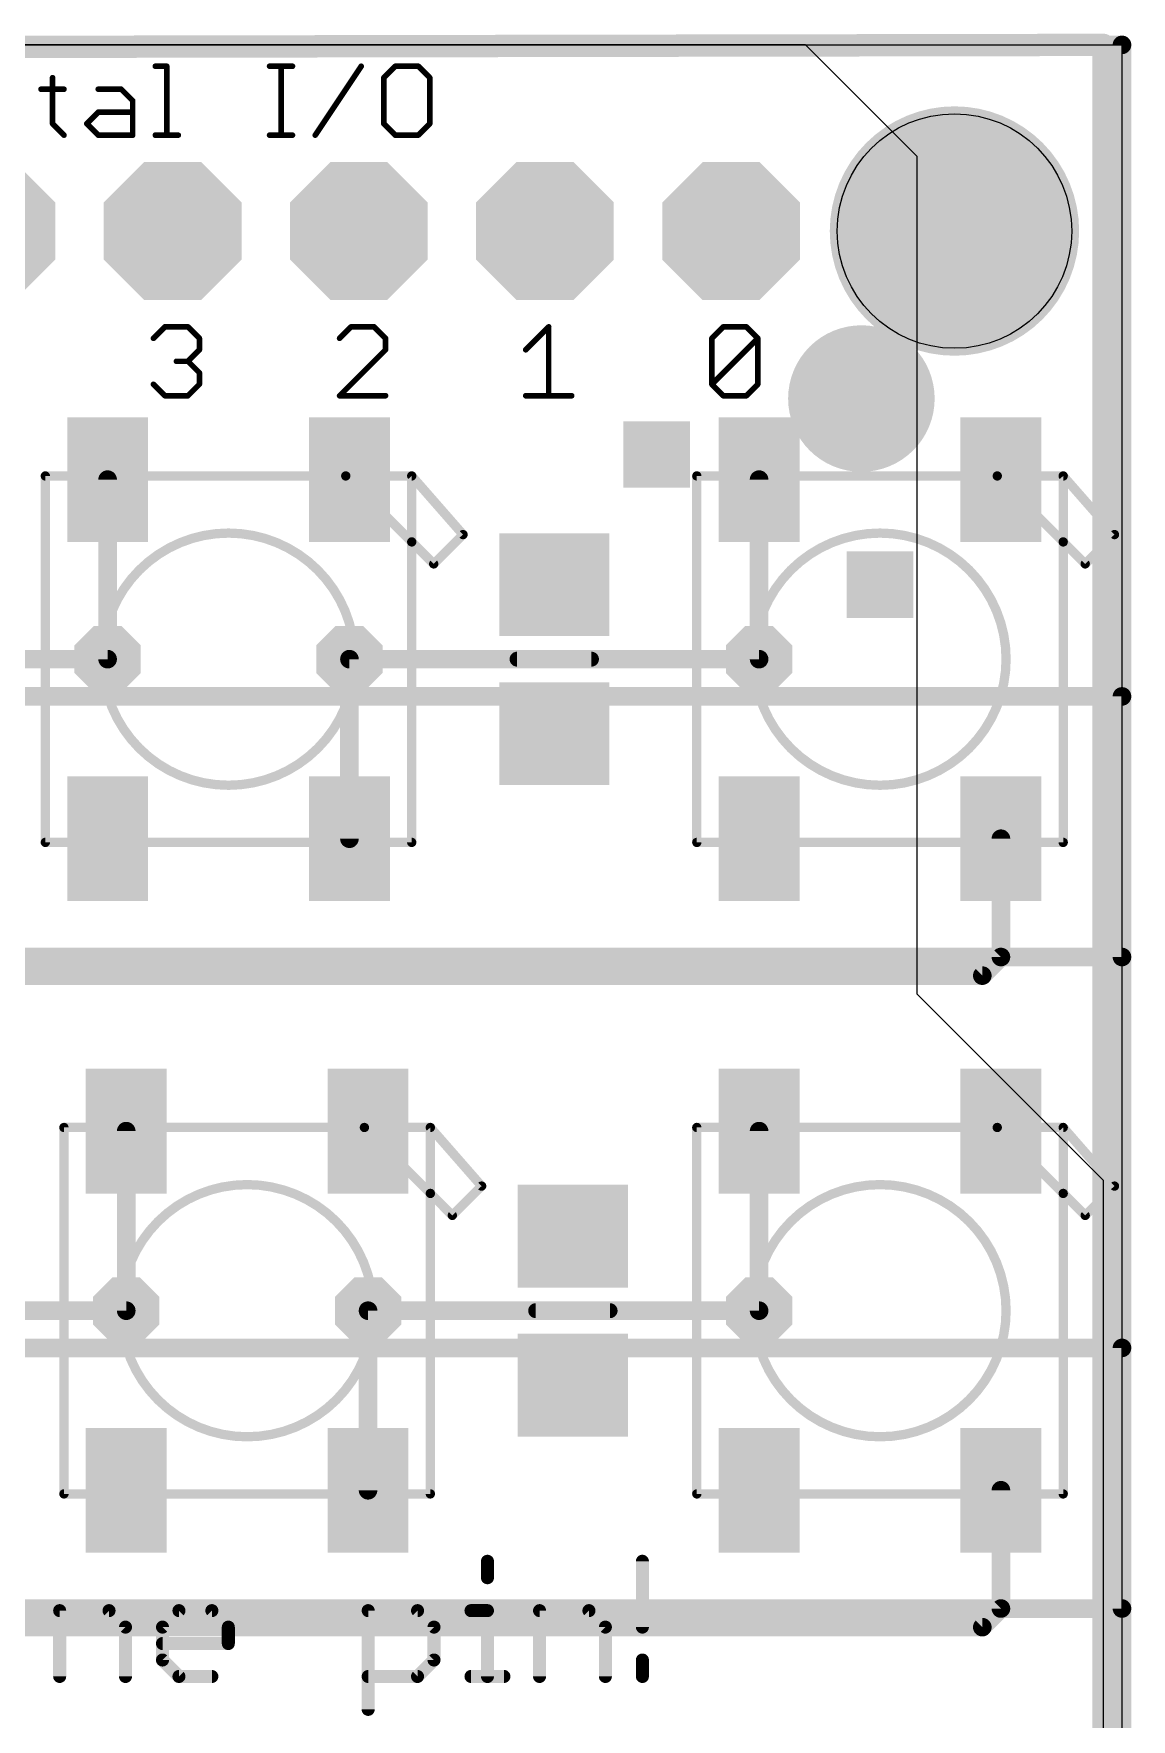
# Model space of a CAD drawing. Extents: x -0.4 to 69.2, y -1 to 53.5.
# Drawn here: x 53.98 to 68.96, y 30.49 to 53.49 of the extents above; entities that cross this region are included whole.
import ezdxf

# ---------------------------------------------------------------- set-up
doc = ezdxf.new("R2010")
doc.units = 0
for name, color, linetype in [('1', 12, 'CONTINUOUS'), ('16', 132, 'CONTINUOUS'), ('17', 110, 'CONTINUOUS'), ('18', 110, 'CONTINUOUS'), ('20', 53, 'CONTINUOUS'), ('21', 40, 'CONTINUOUS'), ('22', 6, 'CONTINUOUS'), ('29', 253, 'CONTINUOUS')]:
    doc.layers.add(name, color=color, linetype=linetype)

# ---------------------------------------------------------------- blocks, each defined once
blk = doc.blocks.new('RECT')
blk.add_solid([(-0.5, -0.5), (0.5, -0.5), (-0.5, 0.5), (0.5, 0.5)])
blk = doc.blocks.new('PIE')
at = {"const_width": 0.5}
blk.add_lwpolyline([(0, -0.25, 1), (0, 0.25, 1), (0, -0.25)], format="xyb", dxfattribs=at)
blk = doc.blocks.new('OCTAGONP')
at = {"const_width": 0.5}
blk.add_lwpolyline([(-0.25, -0.1036), (-0.25, 0.1036), (-0.1036, 0.25), (0.1036, 0.25), (0.25, 0.1036), (0.25, -0.1036), (0.1036, -0.25), (-0.1036, -0.25), (-0.25, -0.1036), (-0.25, 0.1036)], dxfattribs=at)
blk = doc.blocks.new('SQUAREV')
blk.add_solid([(-0.5, -0.5), (0.5, -0.5), (-0.5, 0.5), (0.5, 0.5)])
blk = doc.blocks.new('OCTAGONV')
at = {"const_width": 0.5}
blk.add_lwpolyline([(-0.25, -0.1036), (-0.25, 0.1036), (-0.1036, 0.25), (0.1036, 0.25), (0.25, 0.1036), (0.25, -0.1036), (0.1036, -0.25), (-0.1036, -0.25), (-0.25, -0.1036), (-0.25, 0.1036)], dxfattribs=at)

msp = doc.modelspace()

# ---------------------------------------------------------------- linework, layer by layer
at = {"layer": '1', "const_width": 0.254}
for points in [[(0, 53.34), (68.834, 53.34)], [(68.834, 53.34), (68.834, 0)], [(54.992, 47.408), (54.992, 44.958)], [(63.882, 47.408), (63.882, 44.958)], [(58.292, 44.958), (58.292, 42.508)], [(0, 44.45), (68.834, 44.45)], [(68.834, 44.45), (68.834, 40.894)], [(67.182, 42.508), (67.182, 40.894)], [(68.834, 40.894), (0, 40.894)], [(67.182, 40.894), (66.928, 40.64)], [(66.928, 40.64), (1.906, 40.64)], [(55.246, 38.518), (55.246, 36.068)], [(63.882, 38.518), (63.882, 36.068)], [(58.546, 36.068), (58.546, 33.618)], [(0, 35.56), (68.834, 35.56)], [(68.834, 35.56), (68.834, 32.004)], [(67.182, 33.618), (67.182, 32.004)], [(68.834, 32.004), (0, 32.004)], [(67.182, 32.004), (66.928, 31.75)], [(66.928, 31.75), (1.906, 31.75)]]:
    msp.add_lwpolyline(points, dxfattribs=at)
at = {"layer": '1', "const_width": 0.127}
for points in [[(68.8975, 53.34, 1), (68.7705, 53.34)], [(68.834, 53.2765, 1), (68.834, 53.4035)], [(55.0555, 47.408, 1), (54.9285, 47.408)], [(63.9455, 47.408, 1), (63.8185, 47.408)], [(58.3555, 44.958, 1), (58.2285, 44.958)], [(54.9285, 44.958, 1), (55.0555, 44.958)], [(63.8185, 44.958, 1), (63.9455, 44.958)], [(68.8975, 44.45, 1), (68.7705, 44.45)], [(68.834, 44.3865, 1), (68.834, 44.5135)], [(58.2285, 42.508, 1), (58.3555, 42.508)], [(67.2455, 42.508, 1), (67.1185, 42.508)], [(67.1185, 40.894, 1), (67.2455, 40.894)], [(67.2269, 40.8491, 1), (67.1371, 40.9389)], [(68.7705, 40.894, 1), (68.8975, 40.894)], [(68.834, 40.8305, 1), (68.834, 40.9575)], [(66.8831, 40.6849, 1), (66.9729, 40.5951)], [(66.928, 40.5765, 1), (66.928, 40.7035)], [(55.3095, 38.518, 1), (55.1825, 38.518)], [(63.9455, 38.518, 1), (63.8185, 38.518)], [(55.1825, 36.068, 1), (55.3095, 36.068)], [(58.6095, 36.068, 1), (58.4825, 36.068)], [(63.8185, 36.068, 1), (63.9455, 36.068)], [(68.8975, 35.56, 1), (68.7705, 35.56)], [(68.834, 35.4965, 1), (68.834, 35.6235)], [(58.4825, 33.618, 1), (58.6095, 33.618)], [(67.2455, 33.618, 1), (67.1185, 33.618)], [(67.1185, 32.004, 1), (67.2455, 32.004)], [(67.2269, 31.9591, 1), (67.1371, 32.0489)], [(68.7705, 32.004, 1), (68.8975, 32.004)], [(68.834, 31.9405, 1), (68.834, 32.0675)], [(66.8831, 31.7949, 1), (66.9729, 31.7051)], [(66.928, 31.6865, 1), (66.928, 31.8135)]]:
    msp.add_lwpolyline(points, format="xyb", dxfattribs=at)
at = {"layer": '16'}
for points, const_width in [([(68.58, 53.34), (-0.254, 53.213)], 0.3048), ([(68.58, 0), (68.58, 53.34)], 0.3048), ([(54.992, 44.958), (49.402, 44.958)], 0.254), ([(63.882, 44.958), (58.292, 44.958)], 0.254), ([(55.246, 36.068), (49.402, 36.068)], 0.254), ([(63.882, 36.068), (58.546, 36.068)], 0.254)]:
    msp.add_lwpolyline(points, dxfattribs=dict(at, const_width=const_width))
for points, const_width in [([(68.6562, 53.34, 1), (68.5038, 53.34)], 0.1524), ([(68.5801, 53.2638, 1), (68.5799, 53.4162)], 0.1524), ([(54.992, 44.8945, 1), (54.992, 45.0215)], 0.127), ([(58.292, 45.0215, 1), (58.292, 44.8945)], 0.127), ([(63.882, 44.8945, 1), (63.882, 45.0215)], 0.127), ([(55.246, 36.0045, 1), (55.246, 36.1315)], 0.127), ([(58.546, 36.1315, 1), (58.546, 36.0045)], 0.127), ([(63.882, 36.0045, 1), (63.882, 36.1315)], 0.127)]:
    msp.add_lwpolyline(points, format="xyb", dxfattribs=dict(at, const_width=const_width))
at = {"layer": '20'}
for p, q in [((0, 53.34), (68.834, 53.34)), ((68.834, 53.34), (68.834, 0))]:
    msp.add_line(p, q, dxfattribs=at)
msp.add_circle((66.548, 50.8), 1.6, dxfattribs=at)
at = {"layer": '21'}
for points, const_width in [([(54.2403, 52.8919), (54.2403, 52.2649)], 0.0762), ([(55.6427, 53.0487), (55.7995, 53.0487)], 0.0762), ([(55.7995, 53.0487), (55.7995, 52.1081)], 0.0762), ([(57.2019, 53.0487), (57.5154, 53.0487)], 0.0762), ([(57.3587, 52.1081), (57.3587, 53.0487)], 0.0762), ([(57.8256, 52.1081), (58.4526, 53.0487)], 0.0762), ([(58.9179, 53.0487), (58.7611, 52.8919)], 0.0762), ([(58.7611, 52.8919), (58.7611, 52.2649)], 0.0762), ([(59.2314, 53.0487), (58.9179, 53.0487)], 0.0762), ([(59.3882, 52.8919), (59.2314, 53.0487)], 0.0762), ([(59.3882, 52.2649), (59.3882, 52.8919)], 0.0762), ([(54.0835, 52.7352), (54.397, 52.7352)], 0.0762), ([(54.8639, 52.7352), (55.1775, 52.7352)], 0.0762), ([(55.1775, 52.7352), (55.3342, 52.5784)], 0.0762), ([(54.7072, 52.2649), (54.8639, 52.4216)], 0.0762), ([(54.8639, 52.4216), (55.3342, 52.4216)], 0.0762), ([(55.3342, 52.5784), (55.3342, 52.1081)], 0.0762), ([(54.2403, 52.2649), (54.397, 52.1081)], 0.0762), ([(54.8639, 52.1081), (54.7072, 52.2649)], 0.0762), ([(58.7611, 52.2649), (58.9179, 52.1081)], 0.0762), ([(59.2314, 52.1081), (59.3882, 52.2649)], 0.0762), ([(55.3342, 52.1081), (54.8639, 52.1081)], 0.0762), ([(55.6427, 52.1081), (55.9562, 52.1081)], 0.0762), ([(57.2019, 52.1081), (57.5154, 52.1081)], 0.0762), ([(58.9179, 52.1081), (59.2314, 52.1081)], 0.0762), ([(55.6176, 49.3359), (55.7743, 49.4927)], 0.0762), ([(55.7743, 49.4927), (56.0879, 49.4927)], 0.0762), ([(56.0879, 49.4927), (56.2447, 49.3359)], 0.0762), ([(58.3143, 49.4927), (58.1576, 49.3359)], 0.0762), ([(58.6279, 49.4927), (58.3143, 49.4927)], 0.0762), ([(58.7847, 49.3359), (58.6279, 49.4927)], 0.0762), ([(60.6976, 49.1792), (61.0111, 49.4927)], 0.0762), ([(61.0111, 49.4927), (61.0111, 48.5521)], 0.0762), ([(63.2376, 49.3359), (63.3943, 49.4927)], 0.0762), ([(63.3943, 49.4927), (63.7079, 49.4927)], 0.0762), ([(63.7079, 49.4927), (63.8647, 49.3359)], 0.0762), ([(56.2447, 49.3359), (56.2447, 49.1792)], 0.0762), ([(58.7847, 49.1792), (58.7847, 49.3359)], 0.0762), ([(63.2376, 48.7089), (63.2376, 49.3359)], 0.0762), ([(63.2376, 48.7089), (63.8647, 49.3359)], 0.0762), ([(63.8647, 49.3359), (63.8647, 48.7089)], 0.0762), ([(56.0879, 49.0224), (55.9311, 49.0224)], 0.0762), ([(56.2447, 49.1792), (56.0879, 49.0224)], 0.0762), ([(56.0879, 49.0224), (56.2447, 48.8656)], 0.0762), ([(58.1576, 48.5521), (58.7847, 49.1792)], 0.0762), ([(56.2447, 48.8656), (56.2447, 48.7089)], 0.0762), ([(55.7743, 48.5521), (55.6176, 48.7089)], 0.0762), ([(56.0879, 48.5521), (55.7743, 48.5521)], 0.0762), ([(56.2447, 48.7089), (56.0879, 48.5521)], 0.0762), ([(58.7847, 48.5521), (58.1576, 48.5521)], 0.0762), ([(60.6976, 48.5521), (61.3247, 48.5521)], 0.0762), ([(63.3943, 48.5521), (63.2376, 48.7089)], 0.0762), ([(63.7079, 48.5521), (63.3943, 48.5521)], 0.0762), ([(63.8647, 48.7089), (63.7079, 48.5521)], 0.0762), ([(54.142, 42.458), (54.142, 47.458)], 0.127), ([(54.142, 47.458), (58.242, 47.458)], 0.127), ([(58.242, 47.458), (59.142, 47.458)], 0.127), ([(58.242, 47.458), (59.142, 46.558)], 0.127), ([(59.142, 47.458), (59.142, 46.558)], 0.127), ([(59.842, 46.658), (59.142, 47.458)], 0.127), ([(63.032, 42.458), (63.032, 47.458)], 0.127), ([(63.032, 47.458), (67.132, 47.458)], 0.127), ([(67.132, 47.458), (68.032, 47.458)], 0.127), ([(67.132, 47.458), (68.032, 46.558)], 0.127), ([(68.032, 47.458), (68.032, 46.558)], 0.127), ([(68.732, 46.658), (68.032, 47.458)], 0.127), ([(59.442, 46.258), (59.842, 46.658)], 0.127), ([(68.332, 46.258), (68.732, 46.658)], 0.127), ([(59.142, 46.558), (59.142, 42.458)], 0.127), ([(59.142, 46.558), (59.442, 46.258)], 0.127), ([(68.032, 46.558), (68.032, 42.458)], 0.127), ([(68.032, 46.558), (68.332, 46.258)], 0.127), ([(60.579, 44.958), (61.595, 44.958)], 0.2032), ([(59.142, 42.458), (54.142, 42.458)], 0.127), ([(68.032, 42.458), (63.032, 42.458)], 0.127), ([(54.396, 33.568), (54.396, 38.568)], 0.127), ([(54.396, 38.568), (58.496, 38.568)], 0.127), ([(58.496, 38.568), (59.396, 38.568)], 0.127), ([(58.496, 38.568), (59.396, 37.668)], 0.127), ([(59.396, 38.568), (59.396, 37.668)], 0.127), ([(60.096, 37.768), (59.396, 38.568)], 0.127), ([(63.032, 33.568), (63.032, 38.568)], 0.127), ([(63.032, 38.568), (67.132, 38.568)], 0.127), ([(67.132, 38.568), (68.032, 38.568)], 0.127), ([(67.132, 38.568), (68.032, 37.668)], 0.127), ([(68.032, 38.568), (68.032, 37.668)], 0.127), ([(68.732, 37.768), (68.032, 38.568)], 0.127), ([(59.396, 37.668), (59.396, 33.568)], 0.127), ([(59.396, 37.668), (59.696, 37.368)], 0.127), ([(59.696, 37.368), (60.096, 37.768)], 0.127), ([(68.032, 37.668), (68.032, 33.568)], 0.127), ([(68.032, 37.668), (68.332, 37.368)], 0.127), ([(68.332, 37.368), (68.732, 37.768)], 0.127), ([(60.833, 36.068), (61.849, 36.068)], 0.2032), ([(59.396, 33.568), (54.396, 33.568)], 0.127), ([(68.032, 33.568), (63.032, 33.568)], 0.127), ([(60.1754, 32.6488), (60.1754, 32.4243)], 0.1778), ([(62.2896, 32.6488), (62.2896, 31.7506)], 0.1778), ([(54.3377, 31.0769), (54.3377, 31.9751)], 0.1778), ([(54.3377, 31.9751), (55.0114, 31.9751)], 0.1778), ([(55.0114, 31.9751), (55.236, 31.7506)], 0.1778), ([(55.741, 31.7506), (55.9656, 31.9751)], 0.1778), ([(55.9656, 31.9751), (56.4147, 31.9751)], 0.1778), ([(56.4147, 31.9751), (56.6392, 31.7506)], 0.1778), ([(58.5476, 30.6278), (58.5476, 31.9751)], 0.1778), ([(58.5476, 31.9751), (59.2212, 31.9751)], 0.1778), ([(59.2212, 31.9751), (59.4458, 31.7506)], 0.1778), ([(59.9508, 31.9751), (60.1754, 31.9751)], 0.1778), ([(60.1754, 31.9751), (60.1754, 31.0769)], 0.1778), ([(60.8863, 31.0769), (60.8863, 31.9751)], 0.1778), ([(60.8863, 31.9751), (61.56, 31.9751)], 0.1778), ([(61.56, 31.9751), (61.7846, 31.7506)], 0.1778), ([(55.236, 31.7506), (55.236, 31.0769)], 0.1778), ([(55.741, 31.3015), (55.741, 31.7506)], 0.1778), ([(56.6392, 31.7506), (56.6392, 31.526)], 0.1778), ([(59.4458, 31.7506), (59.4458, 31.3015)], 0.1778), ([(61.7846, 31.7506), (61.7846, 31.0769)], 0.1778), ([(56.6392, 31.526), (55.741, 31.526)], 0.1778), ([(55.9656, 31.0769), (55.741, 31.3015)], 0.1778), ([(59.4458, 31.3015), (59.2212, 31.0769)], 0.1778), ([(62.2896, 31.3015), (62.2896, 31.0769)], 0.1778), ([(56.4147, 31.0769), (55.9656, 31.0769)], 0.1778), ([(59.2212, 31.0769), (58.5476, 31.0769)], 0.1778), ([(59.9508, 31.0769), (60.3999, 31.0769)], 0.1778)]:
    msp.add_lwpolyline(points, dxfattribs=dict(at, const_width=const_width))
for points, const_width in [([(54.2593, 52.8919, 1), (54.2212, 52.8919)], 0.0381), ([(55.6427, 53.0678, 1), (55.6427, 53.0297)], 0.0381), ([(55.8185, 53.0487, 1), (55.7804, 53.0487)], 0.0381), ([(55.7995, 53.0297, 1), (55.7995, 53.0678)], 0.0381), ([(57.2019, 53.0678, 1), (57.2019, 53.0297)], 0.0381), ([(57.3777, 53.0487, 1), (57.3396, 53.0487)], 0.0381), ([(57.5154, 53.0297, 1), (57.5154, 53.0678)], 0.0381), ([(58.4685, 53.0381, 1), (58.4368, 53.0593)], 0.0381), ([(58.7801, 52.8919, 1), (58.742, 52.8919)], 0.0381), ([(58.7476, 52.9054, 1), (58.7746, 52.8785)], 0.0381), ([(58.9179, 53.0678, 1), (58.9179, 53.0297)], 0.0381), ([(58.9313, 53.0352, 1), (58.9044, 53.0622)], 0.0381), ([(59.2449, 53.0622, 1), (59.2179, 53.0352)], 0.0381), ([(59.2314, 53.0297, 1), (59.2314, 53.0678)], 0.0381), ([(59.4072, 52.8919, 1), (59.3691, 52.8919)], 0.0381), ([(59.3747, 52.8785, 1), (59.4016, 52.9054)], 0.0381), ([(54.0835, 52.7542, 1), (54.0835, 52.7161)], 0.0381), ([(54.397, 52.7161, 1), (54.397, 52.7542)], 0.0381), ([(54.8639, 52.7542, 1), (54.8639, 52.7161)], 0.0381), ([(55.1909, 52.7486, 1), (55.164, 52.7217)], 0.0381), ([(55.1775, 52.7161, 1), (55.1775, 52.7542)], 0.0381), ([(54.8639, 52.4407, 1), (54.8639, 52.4026)], 0.0381), ([(54.8774, 52.4082, 1), (54.8505, 52.4351)], 0.0381), ([(55.3533, 52.5784, 1), (55.3152, 52.5784)], 0.0381), ([(55.3208, 52.5649, 1), (55.3477, 52.5919)], 0.0381), ([(55.3342, 52.4026, 1), (55.3342, 52.4407)], 0.0381), ([(54.2537, 52.2783, 1), (54.2268, 52.2514)], 0.0381), ([(54.2212, 52.2649, 1), (54.2593, 52.2649)], 0.0381), ([(54.7206, 52.2783, 1), (54.6937, 52.2514)], 0.0381), ([(54.6937, 52.2783, 1), (54.7206, 52.2514)], 0.0381), ([(58.742, 52.2649, 1), (58.7801, 52.2649)], 0.0381), ([(58.7746, 52.2783, 1), (58.7476, 52.2514)], 0.0381), ([(59.3691, 52.2649, 1), (59.4072, 52.2649)], 0.0381), ([(59.4016, 52.2514, 1), (59.3747, 52.2783)], 0.0381), ([(54.3836, 52.0946, 1), (54.4105, 52.1216)], 0.0381), ([(54.8639, 52.1272, 1), (54.8639, 52.0891)], 0.0381), ([(54.8505, 52.0946, 1), (54.8774, 52.1216)], 0.0381), ([(55.3152, 52.1081, 1), (55.3533, 52.1081)], 0.0381), ([(55.3342, 52.0891, 1), (55.3342, 52.1272)], 0.0381), ([(55.6427, 52.1272, 1), (55.6427, 52.0891)], 0.0381), ([(55.7804, 52.1081, 1), (55.8185, 52.1081)], 0.0381), ([(55.9562, 52.0891, 1), (55.9562, 52.1272)], 0.0381), ([(57.2019, 52.1272, 1), (57.2019, 52.0891)], 0.0381), ([(57.3396, 52.1081, 1), (57.3777, 52.1081)], 0.0381), ([(57.5154, 52.0891, 1), (57.5154, 52.1272)], 0.0381), ([(57.8097, 52.1187, 1), (57.8414, 52.0975)], 0.0381), ([(58.9179, 52.1272, 1), (58.9179, 52.0891)], 0.0381), ([(58.9044, 52.0946, 1), (58.9313, 52.1216)], 0.0381), ([(59.2179, 52.1216, 1), (59.2449, 52.0946)], 0.0381), ([(59.2314, 52.0891, 1), (59.2314, 52.1272)], 0.0381), ([(55.7743, 49.5118, 1), (55.7743, 49.4737)], 0.0381), ([(55.7878, 49.4792, 1), (55.7609, 49.5062)], 0.0381), ([(56.1014, 49.5062, 1), (56.0744, 49.4792)], 0.0381), ([(56.0879, 49.4737, 1), (56.0879, 49.5118)], 0.0381), ([(58.3143, 49.5118, 1), (58.3143, 49.4737)], 0.0381), ([(58.3278, 49.4792, 1), (58.3009, 49.5062)], 0.0381), ([(58.6414, 49.5062, 1), (58.6144, 49.4792)], 0.0381), ([(58.6279, 49.4737, 1), (58.6279, 49.5118)], 0.0381), ([(61.0302, 49.4927, 1), (60.9921, 49.4927)], 0.0381), ([(61.0246, 49.4792, 1), (60.9976, 49.5062)], 0.0381), ([(63.3943, 49.5118, 1), (63.3943, 49.4737)], 0.0381), ([(63.4078, 49.4792, 1), (63.3809, 49.5062)], 0.0381), ([(63.7214, 49.5062, 1), (63.6944, 49.4792)], 0.0381), ([(63.7079, 49.4737, 1), (63.7079, 49.5118)], 0.0381), ([(55.6041, 49.3494, 1), (55.6311, 49.3225)], 0.0381), ([(56.2637, 49.3359, 1), (56.2256, 49.3359)], 0.0381), ([(56.2312, 49.3225, 1), (56.2581, 49.3494)], 0.0381), ([(58.1441, 49.3494, 1), (58.1711, 49.3225)], 0.0381), ([(58.8037, 49.3359, 1), (58.7656, 49.3359)], 0.0381), ([(58.7712, 49.3225, 1), (58.7981, 49.3494)], 0.0381), ([(63.2566, 49.3359, 1), (63.2185, 49.3359)], 0.0381), ([(63.2241, 49.3494, 1), (63.2511, 49.3225)], 0.0381), ([(63.8837, 49.3359, 1), (63.8456, 49.3359)], 0.0381), ([(63.8781, 49.3225, 1), (63.8512, 49.3494)], 0.0381), ([(63.8512, 49.3225, 1), (63.8781, 49.3494)], 0.0381), ([(55.9311, 49.0415, 1), (55.9311, 49.0034)], 0.0381), ([(56.1014, 49.0359, 1), (56.0744, 49.0089)], 0.0381), ([(56.0744, 49.0359, 1), (56.1014, 49.0089)], 0.0381), ([(56.0879, 49.0034, 1), (56.0879, 49.0415)], 0.0381), ([(56.2256, 49.1792, 1), (56.2637, 49.1792)], 0.0381), ([(56.2581, 49.1657, 1), (56.2312, 49.1926)], 0.0381), ([(58.7656, 49.1792, 1), (58.8037, 49.1792)], 0.0381), ([(58.7981, 49.1657, 1), (58.7712, 49.1926)], 0.0381), ([(60.6841, 49.1926, 1), (60.7111, 49.1657)], 0.0381), ([(56.2637, 48.8656, 1), (56.2256, 48.8656)], 0.0381), ([(56.2312, 48.8522, 1), (56.2581, 48.8791)], 0.0381), ([(55.6311, 48.7223, 1), (55.6041, 48.6954)], 0.0381), ([(55.7743, 48.5712, 1), (55.7743, 48.5331)], 0.0381), ([(55.7609, 48.5386, 1), (55.7878, 48.5656)], 0.0381), ([(56.0744, 48.5656, 1), (56.1014, 48.5386)], 0.0381), ([(56.0879, 48.5331, 1), (56.0879, 48.5712)], 0.0381), ([(56.2256, 48.7089, 1), (56.2637, 48.7089)], 0.0381), ([(56.2581, 48.6954, 1), (56.2312, 48.7223)], 0.0381), ([(58.1576, 48.5712, 1), (58.1576, 48.5331)], 0.0381), ([(58.1441, 48.5656, 1), (58.1711, 48.5386)], 0.0381), ([(58.7847, 48.5331, 1), (58.7847, 48.5712)], 0.0381), ([(60.6976, 48.5712, 1), (60.6976, 48.5331)], 0.0381), ([(60.9921, 48.5521, 1), (61.0302, 48.5521)], 0.0381), ([(61.3247, 48.5331, 1), (61.3247, 48.5712)], 0.0381), ([(63.2185, 48.7089, 1), (63.2566, 48.7089)], 0.0381), ([(63.2511, 48.7223, 1), (63.2241, 48.6954)], 0.0381), ([(63.2241, 48.7223, 1), (63.2511, 48.6954)], 0.0381), ([(63.3943, 48.5712, 1), (63.3943, 48.5331)], 0.0381), ([(63.3809, 48.5386, 1), (63.4078, 48.5656)], 0.0381), ([(63.6944, 48.5656, 1), (63.7214, 48.5386)], 0.0381), ([(63.7079, 48.5331, 1), (63.7079, 48.5712)], 0.0381), ([(63.8456, 48.7089, 1), (63.8837, 48.7089)], 0.0381), ([(63.8781, 48.6954, 1), (63.8512, 48.7223)], 0.0381), ([(54.142, 47.4898, 1), (54.142, 47.4263)], 0.0635), ([(54.1738, 47.458, 1), (54.1103, 47.458)], 0.0635), ([(58.2645, 47.4805, 1), (58.2195, 47.4355)], 0.0635), ([(58.242, 47.4898, 1), (58.242, 47.4263)], 0.0635), ([(58.242, 47.4263, 1), (58.242, 47.4898)], 0.0635), ([(59.1738, 47.458, 1), (59.1103, 47.458)], 0.0635), ([(59.1659, 47.4789, 1), (59.1181, 47.4371)], 0.0635), ([(59.142, 47.4263, 1), (59.142, 47.4898)], 0.0635), ([(63.032, 47.4898, 1), (63.032, 47.4263)], 0.0635), ([(63.0638, 47.458, 1), (63.0003, 47.458)], 0.0635), ([(67.1545, 47.4805, 1), (67.1095, 47.4355)], 0.0635), ([(67.132, 47.4898, 1), (67.132, 47.4263)], 0.0635), ([(67.132, 47.4263, 1), (67.132, 47.4898)], 0.0635), ([(68.0637, 47.458, 1), (68.0002, 47.458)], 0.0635), ([(68.0559, 47.4789, 1), (68.0081, 47.4371)], 0.0635), ([(68.032, 47.4263, 1), (68.032, 47.4898)], 0.0635), ([(56.642, 43.2375, 1), (56.642, 46.6785, 1), (56.642, 43.2375)], 0.127), ([(59.8181, 46.6371, 1), (59.8659, 46.6789)], 0.0635), ([(59.8645, 46.6355, 1), (59.8195, 46.6805)], 0.0635), ([(65.532, 43.2375, 1), (65.532, 46.6785, 1), (65.532, 43.2375)], 0.127), ([(68.7081, 46.6371, 1), (68.7559, 46.6789)], 0.0635), ([(68.7545, 46.6355, 1), (68.7095, 46.6805)], 0.0635), ([(59.1645, 46.5805, 1), (59.1195, 46.5355)], 0.0635), ([(59.1738, 46.558, 1), (59.1103, 46.558)], 0.0635), ([(59.1103, 46.558, 1), (59.1738, 46.558)], 0.0635), ([(59.1195, 46.5355, 1), (59.1645, 46.5805)], 0.0635), ([(68.0545, 46.5805, 1), (68.0095, 46.5355)], 0.0635), ([(68.0637, 46.558, 1), (68.0002, 46.558)], 0.0635), ([(68.0002, 46.558, 1), (68.0637, 46.558)], 0.0635), ([(68.0095, 46.5355, 1), (68.0545, 46.5805)], 0.0635), ([(59.4195, 46.2805, 1), (59.4645, 46.2355)], 0.0635), ([(59.4195, 46.2355, 1), (59.4645, 46.2805)], 0.0635), ([(68.3095, 46.2805, 1), (68.3545, 46.2355)], 0.0635), ([(68.3095, 46.2355, 1), (68.3545, 46.2805)], 0.0635), ([(60.579, 45.0088, 1), (60.579, 44.9072)], 0.1016), ([(61.595, 44.9072, 1), (61.595, 45.0088)], 0.1016), ([(54.142, 42.4898, 1), (54.142, 42.4263)], 0.0635), ([(54.1103, 42.458, 1), (54.1738, 42.458)], 0.0635), ([(59.1103, 42.458, 1), (59.1738, 42.458)], 0.0635), ([(59.142, 42.4263, 1), (59.142, 42.4898)], 0.0635), ([(63.032, 42.4898, 1), (63.032, 42.4263)], 0.0635), ([(63.0003, 42.458, 1), (63.0638, 42.458)], 0.0635), ([(68.0002, 42.458, 1), (68.0637, 42.458)], 0.0635), ([(68.032, 42.4263, 1), (68.032, 42.4898)], 0.0635), ([(54.4278, 38.568, 1), (54.3642, 38.568)], 0.0635), ([(54.396, 38.5998, 1), (54.396, 38.5363)], 0.0635), ([(58.5185, 38.5905, 1), (58.4735, 38.5455)], 0.0635), ([(58.496, 38.5998, 1), (58.496, 38.5363)], 0.0635), ([(58.496, 38.5363, 1), (58.496, 38.5998)], 0.0635), ([(59.4278, 38.568, 1), (59.3642, 38.568)], 0.0635), ([(59.4199, 38.5889, 1), (59.3721, 38.5471)], 0.0635), ([(59.396, 38.5363, 1), (59.396, 38.5998)], 0.0635), ([(63.032, 38.5998, 1), (63.032, 38.5363)], 0.0635), ([(63.0638, 38.568, 1), (63.0003, 38.568)], 0.0635), ([(67.1545, 38.5905, 1), (67.1095, 38.5455)], 0.0635), ([(67.132, 38.5998, 1), (67.132, 38.5363)], 0.0635), ([(67.132, 38.5363, 1), (67.132, 38.5998)], 0.0635), ([(68.0637, 38.568, 1), (68.0002, 38.568)], 0.0635), ([(68.0559, 38.5889, 1), (68.0081, 38.5471)], 0.0635), ([(68.032, 38.5363, 1), (68.032, 38.5998)], 0.0635), ([(56.896, 34.3475, 1), (56.896, 37.7885, 1), (56.896, 34.3475)], 0.127), ([(59.4185, 37.6905, 1), (59.3735, 37.6455)], 0.0635), ([(59.4278, 37.668, 1), (59.3642, 37.668)], 0.0635), ([(59.3735, 37.6455, 1), (59.4185, 37.6905)], 0.0635), ([(60.0721, 37.7471, 1), (60.1199, 37.7889)], 0.0635), ([(60.1185, 37.7455, 1), (60.0735, 37.7905)], 0.0635), ([(65.532, 34.3475, 1), (65.532, 37.7885, 1), (65.532, 34.3475)], 0.127), ([(68.0545, 37.6905, 1), (68.0095, 37.6455)], 0.0635), ([(68.0637, 37.668, 1), (68.0002, 37.668)], 0.0635), ([(68.0095, 37.6455, 1), (68.0545, 37.6905)], 0.0635), ([(68.7081, 37.7471, 1), (68.7559, 37.7889)], 0.0635), ([(68.7545, 37.7455, 1), (68.7095, 37.7905)], 0.0635), ([(59.3642, 37.668, 1), (59.4278, 37.668)], 0.0635), ([(68.0002, 37.668, 1), (68.0637, 37.668)], 0.0635), ([(59.6735, 37.3905, 1), (59.7185, 37.3455)], 0.0635), ([(59.6735, 37.3455, 1), (59.7185, 37.3905)], 0.0635), ([(68.3095, 37.3905, 1), (68.3545, 37.3455)], 0.0635), ([(68.3095, 37.3455, 1), (68.3545, 37.3905)], 0.0635), ([(60.833, 36.1188, 1), (60.833, 36.0172)], 0.1016), ([(61.849, 36.0172, 1), (61.849, 36.1188)], 0.1016), ([(54.3642, 33.568, 1), (54.4278, 33.568)], 0.0635), ([(54.396, 33.5998, 1), (54.396, 33.5363)], 0.0635), ([(59.3642, 33.568, 1), (59.4278, 33.568)], 0.0635), ([(59.396, 33.5363, 1), (59.396, 33.5998)], 0.0635), ([(63.032, 33.5998, 1), (63.032, 33.5363)], 0.0635), ([(63.0003, 33.568, 1), (63.0638, 33.568)], 0.0635), ([(68.0002, 33.568, 1), (68.0637, 33.568)], 0.0635), ([(68.032, 33.5363, 1), (68.032, 33.5998)], 0.0635), ([(60.2198, 32.6488, 1), (60.1309, 32.6488)], 0.0889), ([(62.3341, 32.6488, 1), (62.2452, 32.6488)], 0.0889), ([(60.1309, 32.4243, 1), (60.2198, 32.4243)], 0.0889), ([(54.3377, 32.0196, 1), (54.3377, 31.9307)], 0.0889), ([(54.3822, 31.9751, 1), (54.2933, 31.9751)], 0.0889), ([(55.0428, 32.0066, 1), (54.98, 31.9437)], 0.0889), ([(55.0114, 31.9307, 1), (55.0114, 32.0196)], 0.0889), ([(55.9656, 32.0196, 1), (55.9656, 31.9307)], 0.0889), ([(55.997, 31.9437, 1), (55.9341, 32.0066)], 0.0889), ([(56.4461, 32.0066, 1), (56.3832, 31.9437)], 0.0889), ([(56.4147, 31.9307, 1), (56.4147, 32.0196)], 0.0889), ([(58.592, 31.9751, 1), (58.5031, 31.9751)], 0.0889), ([(58.5476, 32.0196, 1), (58.5476, 31.9307)], 0.0889), ([(59.2527, 32.0066, 1), (59.1898, 31.9437)], 0.0889), ([(59.2212, 31.9307, 1), (59.2212, 32.0196)], 0.0889), ([(59.9508, 32.0196, 1), (59.9508, 31.9307)], 0.0889), ([(60.2198, 31.9751, 1), (60.1309, 31.9751)], 0.0889), ([(60.1754, 31.9307, 1), (60.1754, 32.0196)], 0.0889), ([(60.8863, 32.0196, 1), (60.8863, 31.9307)], 0.0889), ([(60.9308, 31.9751, 1), (60.8419, 31.9751)], 0.0889), ([(61.5915, 32.0066, 1), (61.5286, 31.9437)], 0.0889), ([(61.56, 31.9307, 1), (61.56, 32.0196)], 0.0889), ([(55.2804, 31.7506, 1), (55.1915, 31.7506)], 0.0889), ([(55.2045, 31.7191, 1), (55.2674, 31.782)], 0.0889), ([(55.7854, 31.7506, 1), (55.6965, 31.7506)], 0.0889), ([(55.7096, 31.782, 1), (55.7724, 31.7191)], 0.0889), ([(56.6837, 31.7506, 1), (56.5948, 31.7506)], 0.0889), ([(56.6078, 31.7191, 1), (56.6707, 31.782)], 0.0889), ([(59.4902, 31.7506, 1), (59.4013, 31.7506)], 0.0889), ([(59.4144, 31.7191, 1), (59.4772, 31.782)], 0.0889), ([(61.829, 31.7506, 1), (61.7401, 31.7506)], 0.0889), ([(61.7532, 31.7191, 1), (61.816, 31.782)], 0.0889), ([(62.2452, 31.7506, 1), (62.3341, 31.7506)], 0.0889), ([(55.741, 31.5705, 1), (55.741, 31.4816)], 0.0889), ([(56.5948, 31.526, 1), (56.6837, 31.526)], 0.0889), ([(56.6392, 31.4816, 1), (56.6392, 31.5705)], 0.0889), ([(55.7724, 31.3329, 1), (55.7096, 31.27)], 0.0889), ([(55.6965, 31.3015, 1), (55.7854, 31.3015)], 0.0889), ([(59.4013, 31.3015, 1), (59.4902, 31.3015)], 0.0889), ([(59.4772, 31.27, 1), (59.4144, 31.3329)], 0.0889), ([(62.3341, 31.3015, 1), (62.2452, 31.3015)], 0.0889), ([(54.2933, 31.0769, 1), (54.3822, 31.0769)], 0.0889), ([(55.1915, 31.0769, 1), (55.2804, 31.0769)], 0.0889), ([(55.9656, 31.1214, 1), (55.9656, 31.0325)], 0.0889), ([(55.9341, 31.0455, 1), (55.997, 31.1083)], 0.0889), ([(56.4147, 31.0325, 1), (56.4147, 31.1214)], 0.0889), ([(58.5476, 31.1214, 1), (58.5476, 31.0325)], 0.0889), ([(59.1898, 31.1083, 1), (59.2527, 31.0455)], 0.0889), ([(59.2212, 31.0325, 1), (59.2212, 31.1214)], 0.0889), ([(59.9508, 31.1214, 1), (59.9508, 31.0325)], 0.0889), ([(60.1309, 31.0769, 1), (60.2198, 31.0769)], 0.0889), ([(60.3999, 31.0325, 1), (60.3999, 31.1214)], 0.0889), ([(60.8419, 31.0769, 1), (60.9308, 31.0769)], 0.0889), ([(61.7401, 31.0769, 1), (61.829, 31.0769)], 0.0889), ([(62.2452, 31.0769, 1), (62.3341, 31.0769)], 0.0889), ([(58.5031, 30.6278, 1), (58.592, 30.6278)], 0.0889)]:
    msp.add_lwpolyline(points, format="xyb", dxfattribs=dict(at, const_width=const_width))
at = {"layer": '22'}
for p, q in [((64.516, 53.34), (0, 53.34)), ((66.04, 51.816), (64.516, 53.34)), ((66.04, 40.386), (66.04, 51.816)), ((68.58, 37.846), (66.04, 40.386)), ((68.58, 5.08), (68.58, 37.846))]:
    msp.add_line(p, q, dxfattribs=at)
at = {"layer": '29'}
for points, const_width in [([(66.548, 49.9492, 1), (66.548, 51.6508, 1), (66.548, 49.9492)], 1.7016), ([(65.278, 49.264, 0.4142), (64.528, 48.514)], 0.5), ([(66.028, 48.514, 0.4142), (65.278, 49.264)], 0.5), ([(65.278, 49.389, 1), (65.278, 49.139)], 0.25), ([(65.278, 49.139, 1), (65.278, 49.389)], 0.25), ([(64.528, 48.514, 0.4142), (65.278, 47.764)], 0.5), ([(64.653, 48.514, 1), (64.403, 48.514)], 0.25), ([(65.278, 47.764, 0.4142), (66.028, 48.514)], 0.5), ([(66.153, 48.514, 1), (65.903, 48.514)], 0.25), ([(64.403, 48.514, 1), (64.653, 48.514)], 0.25), ([(65.903, 48.514, 1), (66.153, 48.514)], 0.25), ([(65.278, 47.889, 1), (65.278, 47.639)], 0.25), ([(65.278, 47.639, 1), (65.278, 47.889)], 0.25)]:
    msp.add_lwpolyline(points, format="xyb", dxfattribs=dict(at, const_width=const_width))

# ---------------------------------------------------------------- block references
at = {"layer": '1'}
msp.add_blockref('PIE', (65.278, 48.514), dxfattribs=at)
at = {"layer": '1', "rotation": 90}
for p, xscale, yscale in [((54.992, 47.408), 1.5, 0.9), ((58.292, 47.408), 1.5, 0.9), ((63.882, 47.408), 1.5, 0.9), ((67.182, 47.408), 1.5, 0.9), ((61.087, 45.974), 1.2, 1.3), ((61.087, 43.942), 1.2, 1.3), ((54.992, 42.508), 1.5, 0.9), ((58.292, 42.508), 1.5, 0.9), ((63.882, 42.508), 1.5, 0.9), ((67.182, 42.508), 1.5, 0.9), ((55.246, 38.518), 1.5, 0.9), ((58.546, 38.518), 1.5, 0.9), ((63.882, 38.518), 1.5, 0.9), ((67.182, 38.518), 1.5, 0.9), ((61.341, 37.084), 1.2, 1.3), ((61.341, 35.052), 1.2, 1.3), ((55.246, 33.618), 1.5, 0.9), ((58.546, 33.618), 1.5, 0.9), ((63.882, 33.618), 1.5, 0.9), ((67.182, 33.618), 1.5, 0.9)]:
    msp.add_blockref('RECT', p, dxfattribs=dict(at, xscale=xscale, yscale=yscale))
at = {"layer": '17', "xscale": 1.6764, "yscale": 1.6764}
for p in [(53.34, 50.8), (53.34, 50.8), (55.88, 50.8), (55.88, 50.8), (58.42, 50.8), (58.42, 50.8), (60.96, 50.8), (60.96, 50.8), (63.5, 50.8), (63.5, 50.8)]:
    msp.add_blockref('OCTAGONP', p, dxfattribs=at)
at = {"layer": '18', "xscale": 0.9064, "yscale": 0.9064}
for name, p in [('SQUAREV', (62.484, 47.752)), ('SQUAREV', (62.484, 47.752)), ('SQUAREV', (65.532, 45.974)), ('SQUAREV', (65.532, 45.974)), ('OCTAGONV', (54.992, 44.958)), ('OCTAGONV', (54.992, 44.958)), ('OCTAGONV', (58.292, 44.958)), ('OCTAGONV', (58.292, 44.958)), ('OCTAGONV', (63.882, 44.958)), ('OCTAGONV', (63.882, 44.958)), ('OCTAGONV', (55.246, 36.068)), ('OCTAGONV', (55.246, 36.068)), ('OCTAGONV', (58.546, 36.068)), ('OCTAGONV', (58.546, 36.068)), ('OCTAGONV', (63.882, 36.068)), ('OCTAGONV', (63.882, 36.068))]:
    msp.add_blockref(name, p, dxfattribs=at)
at = {"layer": '29'}
for name, p, xscale, yscale in [('OCTAGONP', (53.34, 50.8), 1.8796, 1.8796), ('OCTAGONP', (55.88, 50.8), 1.8796, 1.8796), ('OCTAGONP', (58.42, 50.8), 1.8796, 1.8796), ('OCTAGONP', (60.96, 50.8), 1.8796, 1.8796), ('OCTAGONP', (63.5, 50.8), 1.8796, 1.8796), ('PIE', (65.278, 48.514), 1.2032, 1.2032)]:
    msp.add_blockref(name, p, dxfattribs=dict(at, xscale=xscale, yscale=yscale))
at = {"layer": '29', "rotation": 90}
for p, xscale, yscale in [((54.992, 47.408), 1.7032, 1.1032), ((58.292, 47.408), 1.7032, 1.1032), ((63.882, 47.408), 1.7032, 1.1032), ((67.182, 47.408), 1.7032, 1.1032), ((61.087, 45.974), 1.4032, 1.5032), ((61.087, 43.942), 1.4032, 1.5032), ((54.992, 42.508), 1.7032, 1.1032), ((58.292, 42.508), 1.7032, 1.1032), ((63.882, 42.508), 1.7032, 1.1032), ((67.182, 42.508), 1.7032, 1.1032), ((55.246, 38.518), 1.7032, 1.1032), ((58.546, 38.518), 1.7032, 1.1032), ((63.882, 38.518), 1.7032, 1.1032), ((67.182, 38.518), 1.7032, 1.1032), ((61.341, 37.084), 1.4032, 1.5032), ((61.341, 35.052), 1.4032, 1.5032), ((55.246, 33.618), 1.7032, 1.1032), ((58.546, 33.618), 1.7032, 1.1032), ((63.882, 33.618), 1.7032, 1.1032), ((67.182, 33.618), 1.7032, 1.1032)]:
    msp.add_blockref('RECT', p, dxfattribs=dict(at, xscale=xscale, yscale=yscale))

doc.saveas('drawing.dxf')
